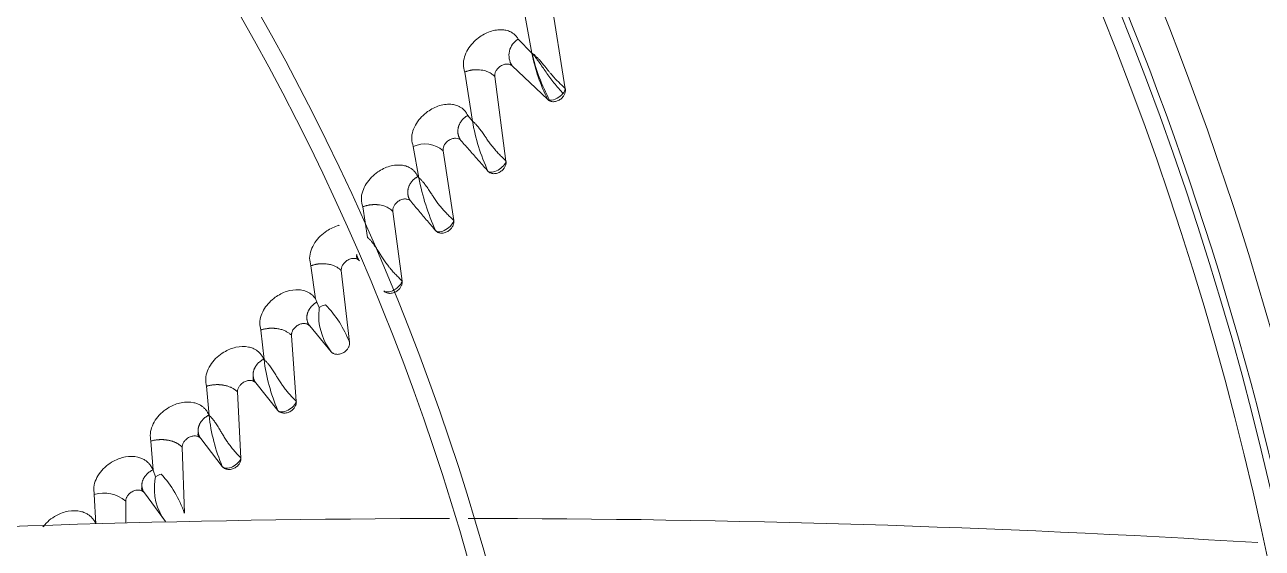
# Model space of a CAD drawing. Header units: millimetres. Extents: x 113490 to 142599, y -20467 to 115.
# Drawn here: x 130373.1 to 130548.3, y -11265.1 to -11190.9 of the extents above; entities that cross this region are included whole.
import ezdxf

# ---------------------------------------------------------------- set-up
doc = ezdxf.new("R2010")
doc.units = ezdxf.units.MM
doc.layers.add('DV3_0', color=7, linetype='Continuous')

msp = doc.modelspace()

# ---------------------------------------------------------------- linework, layer by layer
at = {"layer": 'DV3_0', "color": 7, "linetype": 'Continuous', "lineweight": 15}
for p, q in [((130443.34, -11186.26), (130444.92, -11194.99)), ((130447.54, -11186.85), (130449.63, -11200.04)), ((130444.92, -11194.99), (130442.98, -11193.01)), ((130447.16, -11201.55), (130442.1, -11196.76)), ((130435.41, -11197.64), (130436.48, -11204.6)), ((130439.65, -11198.28), (130441.24, -11210.27)), ((130436.48, -11204.6), (130435.82, -11203.79)), ((130428.12, -11208.18), (130428.9, -11212.63)), ((130432.34, -11208.79), (130433.84, -11218.68)), ((130428.9, -11212.63), (130428.76, -11212.44)), ((130420.97, -11216.72), (130421.65, -11221.06)), ((130425.22, -11217.37), (130426.53, -11227.23)), ((130413.63, -11225.07), (130414.3, -11229.75)), ((130417.94, -11225.75), (130419.09, -11235.89)), ((130414.79, -11230.97), (130414.46, -11230.22)), ((130414.74, -11232.21), (130414.79, -11230.97)), ((130414.79, -11230.97), (130415.24, -11230.75)), ((130415.24, -11230.75), (130415.71, -11230.58)), ((130416.5, -11237.23), (130413.46, -11233.59)), ((130406.55, -11234.16), (130407, -11238.35)), ((130410.89, -11234.92), (130411.57, -11244.27)), ((130407, -11238.35), (130406.95, -11238.28)), ((130398.85, -11242.12), (130399.23, -11246.25)), ((130408.96, -11245.54), (130405.84, -11241.65)), ((130403.25, -11242.93), (130403.74, -11252.28)), ((130399.23, -11246.25), (130399.2, -11246.21)), ((130401.1, -11253.49), (130398.05, -11249.53)), ((130391, -11249.88), (130391.3, -11254.01)), ((130395.43, -11250.75), (130395.73, -11260.1)), ((130391.3, -11254.01), (130391.27, -11253.97)), ((130391.64, -11254.94), (130391.3, -11254.01)), ((130391.64, -11254.94), (130391.99, -11254.75)), ((130391.99, -11254.75), (130392.26, -11254.62)), ((130392.26, -11254.62), (130392.44, -11254.55)), ((130391.56, -11255.44), (130391.64, -11254.94)), ((130382.98, -11257.44), (130383.21, -11261.61)), ((130393.05, -11261.26), (130390.08, -11257.21)), ((130387.43, -11258.38), (130387.46, -11261.48))]:
    msp.add_line(p, q, dxfattribs=at)
for centre, radius, start, end in [((130105.24, -11359.99), 551.5, 15.4775, 74.5225), ((130105.24, -11359.99), 456, 316.0129, 45.5635), ((130105.24, -11359.99), 477.5, 316.9802, 43.0198), ((130105.24, -11359.99), 453.5, 315.9918, 45.5613), ((130105.24, -11359.99), 457, 12.0648, 38.7918), ((130105.24, -11359.99), 343.5, 315.6512, 45.622), ((130105.24, -11359.99), 346, 316.5062, 45.3204), ((130444.3, -11195.29), 2.64, 120.02, 213.6405), ((130469.08, -11190.4), 24.59, 190.7346, 206.9553), ((130472.86, -11188.33), 28.72, 193.3894, 207.6128), ((130464.96, -11199.62), 28.9, 189.9095, 204.6566), ((130429.76, -11211.76), 3.94, 48.9972, 114.5532), ((130461.79, -11206.27), 33.49, 190.9397, 204.3643), ((130421.09, -11223.78), 0.996, 164.4286, 200.7731), ((130408.67, -11231.95), 6.04, 16.651, 21.4082), ((130404.36, -11241.54), 15.77, 20.989, 44.0203), ((130423.15, -11232.08), 8.41, 180.9081, 217.7819), ((130433.09, -11235.11), 26.29, 187.0764, 203.3625), ((130406.33, -11241.09), 0.885, 161.2275, 200.8008), ((130424.82, -11243.51), 25.74, 186.1174, 202.8222), ((130398.5, -11248.97), 0.845, 159.536, 201.092), ((130381.13, -11264.99), 15.39, 18.5208, 42.7185), ((130390.48, -11256.66), 0.795, 157.3992, 201.2102), ((130399.06, -11256.62), 7.59, 171.042, 217.6939), ((130384.33, -11262.08), 4.83, 50.0895, 106.1879), ((130435.61, -13101.74), 1840.9, 90.07296, 93.56963), ((130435.61, -13101.74), 1840.9, 86.5108, 89.99128)]:
    msp.add_arc(centre, radius, start, end, dxfattribs=at)
at = {"layer": 'DV3_0', "color": 7, "linetype": 'Continuous', "lineweight": 20}
for centre, radius, start, end in [((130105.24, -11359.99), 461.75, 11.9044, 42.2304), ((130448.33, -11199.73), 1.35, 316.5606, 346.5087), ((130447.45, -11201.16), 0.49, 233.7476, 265.2283), ((130447.28, -11199.1), 2.55, 272.8508, 322.5113)]:
    msp.add_arc(centre, radius, start, end, dxfattribs=at)
at = {"layer": 'DV3_0', "color": 7, "linetype": 'Continuous', "lineweight": 15}
for points, knots in [([(130442.98, -11193.01), (130442.9, -11192.87), (130442.74, -11192.61), (130442.43, -11192.3), (130442.1, -11192.06), (130441.76, -11191.89), (130441.41, -11191.77), (130441.08, -11191.69), (130440.3, -11191.6), (130438.97, -11191.8), (130437.53, -11192.6), (130436.5, -11193.53), (130435.8, -11194.45), (130435.33, -11195.5), (130435.13, -11196.62), (130435.31, -11197.29), (130435.41, -11197.64)], [0, 0, 0, 0, 0.043276, 0.083851, 0.121848, 0.157353, 0.190322, 0.220681, 0.248337, 0.398285, 0.545073, 0.62947, 0.718481, 0.810504, 0.904076, 1, 1, 1, 1]), ([(130444.92, -11194.99), (130444.96, -11195.01), (130445.03, -11195.06), (130445.15, -11195.14), (130445.27, -11195.23), (130445.38, -11195.33), (130445.57, -11195.5), (130445.85, -11195.79), (130446.22, -11196.21), (130446.58, -11196.64), (130446.86, -11196.99), (130447.09, -11197.28), (130447.31, -11197.55), (130447.56, -11197.85), (130447.9, -11198.24), (130448.33, -11198.72), (130448.78, -11199.16), (130449.08, -11199.46), (130449.28, -11199.66), (130449.47, -11199.86), (130449.58, -11199.98), (130449.63, -11200.04)], [0, 0, 0, 0, 0.021136, 0.043034, 0.065722, 0.089226, 0.113567, 0.180819, 0.267102, 0.36032, 0.424226, 0.458297, 0.515829, 0.568667, 0.616874, 0.728058, 0.829043, 0.871408, 0.913772, 0.956511, 1, 1, 1, 1]), ([(130449.3, -11200.65), (130449.21, -11200.54), (130449, -11200.31), (130448.55, -11199.81), (130448.01, -11199.17), (130447.44, -11198.41), (130446.91, -11197.66), (130446.41, -11196.93), (130445.92, -11196.23), (130445.43, -11195.56), (130445.09, -11195.16), (130444.92, -11194.99)], [0, 0, 0, 0, 0.062498, 0.125002, 0.250008, 0.375015, 0.500022, 0.625028, 0.750035, 0.875042, 1, 1, 1, 1]), ([(130442.1, -11196.76), (130442.08, -11196.73), (130442.03, -11196.69), (130441.95, -11196.64), (130441.87, -11196.6), (130441.74, -11196.55), (130441.57, -11196.51), (130441.34, -11196.5), (130441.1, -11196.53), (130440.76, -11196.63), (130440.36, -11196.86), (130439.99, -11197.22), (130439.79, -11197.56), (130439.7, -11197.8), (130439.66, -11197.97), (130439.64, -11198.13), (130439.65, -11198.23), (130439.65, -11198.28)], [0, 0, 0, 0, 0.030568, 0.061113, 0.091892, 0.123156, 0.188638, 0.255339, 0.326154, 0.398049, 0.546641, 0.690305, 0.807603, 0.857297, 0.906323, 0.95344, 1, 1, 1, 1]), ([(130435.41, -11197.64), (130435.46, -11197.61), (130435.56, -11197.57), (130435.72, -11197.52), (130435.87, -11197.48), (130436.01, -11197.44), (130436.15, -11197.41), (130436.28, -11197.38), (130436.41, -11197.36), (130436.53, -11197.35), (130436.65, -11197.33), (130436.76, -11197.32), (130436.86, -11197.32), (130436.95, -11197.31), (130437.04, -11197.31), (130437.12, -11197.31), (130437.19, -11197.31), (130437.26, -11197.32), (130437.31, -11197.32), (130437.37, -11197.32), (130437.41, -11197.32), (130437.45, -11197.33), (130437.48, -11197.33), (130437.65, -11197.35), (130437.94, -11197.39), (130438.34, -11197.49), (130438.68, -11197.61), (130438.99, -11197.76), (130439.25, -11197.93), (130439.47, -11198.1), (130439.59, -11198.22), (130439.65, -11198.28)], [0, 0, 0, 0, 0.034013, 0.066516, 0.097557, 0.127175, 0.155397, 0.182242, 0.207725, 0.231853, 0.254633, 0.276066, 0.296153, 0.314893, 0.332284, 0.348322, 0.363003, 0.376325, 0.388281, 0.398868, 0.408082, 0.415918, 0.422372, 0.427442, 0.521233, 0.61073, 0.696164, 0.77766, 0.855341, 0.929378, 1, 1, 1, 1]), ([(130449.63, -11200.04), (130449.64, -11200.07), (130449.65, -11200.12), (130449.65, -11200.2), (130449.65, -11200.28), (130449.64, -11200.39), (130449.62, -11200.54), (130449.56, -11200.71), (130449.48, -11200.89), (130449.31, -11201.16), (130449.07, -11201.42), (130448.76, -11201.62), (130448.51, -11201.74), (130448.24, -11201.82), (130447.98, -11201.85), (130447.74, -11201.83), (130447.54, -11201.78), (130447.38, -11201.71), (130447.26, -11201.64), (130447.19, -11201.58), (130447.16, -11201.55)], [0, 0, 0, 0, 0.023243, 0.046646, 0.070325, 0.094393, 0.141984, 0.190048, 0.245114, 0.300885, 0.441931, 0.51503, 0.588687, 0.662721, 0.735694, 0.804836, 0.873484, 0.916387, 0.958352, 1, 1, 1, 1]), ([(130435.82, -11203.79), (130435.75, -11203.64), (130435.6, -11203.34), (130435.29, -11202.98), (130434.96, -11202.71), (130434.61, -11202.51), (130434.28, -11202.37), (130433.96, -11202.28), (130433.18, -11202.14), (130431.84, -11202.28), (130430.33, -11203.05), (130429.26, -11203.97), (130428.52, -11204.91), (130428.02, -11205.98), (130427.82, -11207.14), (130428.02, -11207.83), (130428.12, -11208.18)], [0, 0, 0, 0, 0.045903, 0.088222, 0.127121, 0.162682, 0.194844, 0.223516, 0.248586, 0.398406, 0.542873, 0.627775, 0.717223, 0.809644, 0.90359, 1, 1, 1, 1]), ([(130435.82, -11203.79), (130435.78, -11203.82), (130435.7, -11203.87), (130435.57, -11203.95), (130435.46, -11204.04), (130435.35, -11204.13), (130435.24, -11204.23), (130435.14, -11204.33), (130435.05, -11204.43), (130434.96, -11204.54), (130434.88, -11204.65), (130434.8, -11204.77), (130434.73, -11204.89), (130434.67, -11205.01), (130434.61, -11205.13), (130434.56, -11205.25), (130434.52, -11205.38), (130434.49, -11205.51), (130434.46, -11205.63), (130434.44, -11205.76), (130434.43, -11205.89), (130434.43, -11206.02), (130434.43, -11206.14), (130434.44, -11206.27), (130434.46, -11206.39), (130434.48, -11206.52), (130434.52, -11206.64), (130434.56, -11206.76), (130434.6, -11206.88), (130434.65, -11206.99), (130434.71, -11207.11), (130434.78, -11207.22), (130434.83, -11207.29), (130434.86, -11207.32)], [0, 0, 0, 0, 0.030257, 0.060484, 0.09073, 0.121035, 0.151434, 0.181953, 0.212616, 0.243438, 0.274433, 0.30561, 0.336978, 0.36854, 0.400301, 0.432265, 0.464435, 0.496814, 0.529403, 0.562193, 0.595176, 0.628335, 0.661657, 0.695123, 0.728715, 0.762415, 0.796204, 0.830066, 0.863984, 0.897946, 0.93194, 0.965959, 1, 1, 1, 1]), ([(130436.48, -11204.6), (130436.52, -11204.63), (130436.6, -11204.69), (130436.72, -11204.79), (130436.84, -11204.9), (130436.96, -11205.02), (130437.16, -11205.23), (130437.44, -11205.57), (130437.8, -11206.07), (130438.15, -11206.57), (130438.43, -11206.97), (130438.7, -11207.37), (130438.99, -11207.77), (130439.31, -11208.19), (130439.59, -11208.52), (130439.82, -11208.79), (130440.04, -11209.03), (130440.27, -11209.27), (130440.48, -11209.49), (130440.69, -11209.7), (130440.89, -11209.9), (130441.08, -11210.09), (130441.18, -11210.21), (130441.24, -11210.27)], [0, 0, 0, 0, 0.02193, 0.044623, 0.068109, 0.092415, 0.117564, 0.1874, 0.278761, 0.36922, 0.434707, 0.474881, 0.55813, 0.630924, 0.676359, 0.719959, 0.762001, 0.802791, 0.842656, 0.881945, 0.921019, 0.960246, 1, 1, 1, 1]), ([(130434.86, -11207.32), (130434.81, -11207.28), (130434.72, -11207.18), (130434.48, -11207.05), (130434.1, -11206.98), (130433.58, -11207.07), (130433.08, -11207.33), (130432.69, -11207.7), (130432.45, -11208.09), (130432.35, -11208.4), (130432.33, -11208.63), (130432.34, -11208.74), (130432.34, -11208.79)], [0, 0, 0, 0, 0.06134, 0.123453, 0.255164, 0.397247, 0.545621, 0.688819, 0.805782, 0.90458, 0.952528, 1, 1, 1, 1]), ([(130438.69, -11211.68), (130438.48, -11211.44), (130438.06, -11210.96), (130437.42, -11210.24), (130436.79, -11209.52), (130436.15, -11208.79), (130435.5, -11208.06), (130435.07, -11207.57), (130434.86, -11207.32)], [0, 0, 0, 0, 0.162615, 0.326841, 0.492682, 0.660148, 0.82925, 1, 1, 1, 1]), ([(130428.76, -11212.44), (130428.68, -11212.29), (130428.54, -11211.99), (130428.24, -11211.63), (130427.91, -11211.35), (130427.57, -11211.14), (130427.23, -11210.99), (130426.91, -11210.9), (130426.14, -11210.75), (130424.79, -11210.86), (130423.28, -11211.6), (130422.18, -11212.51), (130421.42, -11213.45), (130420.91, -11214.52), (130420.69, -11215.68), (130420.87, -11216.37), (130420.97, -11216.72)], [0, 0, 0, 0, 0.045816, 0.088117, 0.127063, 0.162735, 0.195085, 0.224033, 0.249478, 0.398687, 0.541879, 0.628145, 0.718265, 0.810778, 0.904381, 1, 1, 1, 1]), ([(130441.24, -11210.27), (130441.24, -11210.3), (130441.25, -11210.35), (130441.25, -11210.44), (130441.25, -11210.52), (130441.24, -11210.63), (130441.21, -11210.78), (130441.14, -11210.96), (130441.05, -11211.14), (130440.87, -11211.41), (130440.6, -11211.66), (130440.28, -11211.85), (130440.02, -11211.96), (130439.75, -11212.02), (130439.49, -11212.04), (130439.24, -11212.01), (130439.05, -11211.94), (130438.9, -11211.86), (130438.78, -11211.78), (130438.72, -11211.72), (130438.69, -11211.68)], [0, 0, 0, 0, 0.023263, 0.046619, 0.070185, 0.09408, 0.142394, 0.191175, 0.246921, 0.303417, 0.444844, 0.517438, 0.590593, 0.664065, 0.736419, 0.804903, 0.872906, 0.916114, 0.958259, 1, 1, 1, 1]), ([(130441.24, -11210.27), (130441.21, -11210.45), (130441.08, -11210.68), (130440.68, -11211.12), (130440.41, -11211.35), (130439.83, -11211.68), (130439.53, -11211.79), (130439.01, -11211.86), (130438.81, -11211.81), (130438.69, -11211.68)], [0, 0, 0, 0, 0.25, 0.25, 0.5, 0.5, 0.75, 0.75, 1, 1, 1, 1]), ([(130428.76, -11212.44), (130428.72, -11212.47), (130428.63, -11212.52), (130428.51, -11212.6), (130428.39, -11212.68), (130428.28, -11212.77), (130428.17, -11212.87), (130428.07, -11212.97), (130427.97, -11213.07), (130427.88, -11213.18), (130427.8, -11213.29), (130427.72, -11213.41), (130427.65, -11213.52), (130427.59, -11213.64), (130427.53, -11213.76), (130427.48, -11213.89), (130427.44, -11214.01), (130427.4, -11214.14), (130427.38, -11214.26), (130427.36, -11214.39), (130427.34, -11214.52), (130427.34, -11214.64), (130427.34, -11214.77), (130427.35, -11214.89), (130427.37, -11215.02), (130427.39, -11215.14), (130427.42, -11215.26), (130427.46, -11215.38), (130427.5, -11215.5), (130427.56, -11215.61), (130427.62, -11215.72), (130427.68, -11215.83), (130427.73, -11215.9), (130427.76, -11215.93)], [0, 0, 0, 0, 0.030425, 0.060815, 0.091218, 0.121674, 0.152215, 0.182869, 0.213655, 0.244591, 0.275687, 0.306954, 0.338398, 0.370022, 0.401831, 0.433828, 0.466015, 0.498396, 0.530972, 0.563735, 0.596674, 0.629777, 0.663028, 0.696409, 0.729903, 0.763492, 0.797158, 0.830885, 0.864657, 0.898463, 0.932293, 0.966139, 1, 1, 1, 1]), ([(130428.9, -11212.63), (130428.95, -11212.66), (130429.03, -11212.73), (130429.16, -11212.84), (130429.28, -11212.96), (130429.41, -11213.1), (130429.6, -11213.32), (130429.9, -11213.7), (130430.26, -11214.24), (130430.62, -11214.78), (130430.91, -11215.22), (130431.19, -11215.65), (130431.5, -11216.09), (130431.83, -11216.53), (130432.12, -11216.87), (130432.35, -11217.14), (130432.59, -11217.4), (130432.82, -11217.64), (130433.05, -11217.87), (130433.27, -11218.09), (130433.48, -11218.29), (130433.67, -11218.49), (130433.78, -11218.62), (130433.84, -11218.68)], [0, 0, 0, 0, 0.022275, 0.045317, 0.069159, 0.093827, 0.119347, 0.190503, 0.284339, 0.374913, 0.441612, 0.484176, 0.567352, 0.639937, 0.684392, 0.726937, 0.767875, 0.807537, 0.846286, 0.884506, 0.922594, 0.960956, 1, 1, 1, 1]), ([(130427.76, -11215.93), (130427.71, -11215.89), (130427.62, -11215.79), (130427.38, -11215.66), (130427, -11215.58), (130426.49, -11215.66), (130425.99, -11215.91), (130425.59, -11216.27), (130425.34, -11216.67), (130425.24, -11216.98), (130425.21, -11217.2), (130425.22, -11217.31), (130425.22, -11217.37)], [0, 0, 0, 0, 0.061421, 0.123667, 0.255432, 0.397199, 0.544968, 0.687719, 0.804815, 0.904048, 0.952278, 1, 1, 1, 1]), ([(130431.28, -11220.09), (130431.09, -11219.86), (130430.7, -11219.4), (130430.11, -11218.72), (130429.53, -11218.02), (130428.94, -11217.33), (130428.35, -11216.63), (130427.96, -11216.17), (130427.76, -11215.93)], [0, 0, 0, 0, 0.163033, 0.327514, 0.493444, 0.66083, 0.829679, 1, 1, 1, 1]), ([(130420.97, -11216.72), (130421.02, -11216.7), (130421.12, -11216.66), (130421.28, -11216.61), (130421.43, -11216.57), (130421.58, -11216.53), (130421.72, -11216.5), (130421.86, -11216.47), (130421.99, -11216.45), (130422.11, -11216.44), (130422.23, -11216.42), (130422.34, -11216.42), (130422.44, -11216.41), (130422.54, -11216.41), (130422.62, -11216.4), (130422.71, -11216.4), (130422.78, -11216.41), (130422.85, -11216.41), (130422.91, -11216.41), (130422.96, -11216.41), (130423.01, -11216.42), (130423.05, -11216.42), (130423.08, -11216.42), (130423.1, -11216.43), (130423.27, -11216.44), (130423.55, -11216.49), (130423.94, -11216.58), (130424.28, -11216.71), (130424.57, -11216.85), (130424.83, -11217.02), (130425.04, -11217.19), (130425.16, -11217.31), (130425.22, -11217.37)], [0, 0, 0, 0, 0.034382, 0.067257, 0.09867, 0.128653, 0.157228, 0.184415, 0.210227, 0.234673, 0.257758, 0.279488, 0.299864, 0.318888, 0.336558, 0.352873, 0.367831, 0.38143, 0.393667, 0.404538, 0.41404, 0.42217, 0.428926, 0.434304, 0.438302, 0.530373, 0.618142, 0.701875, 0.781741, 0.85791, 0.930582, 1, 1, 1, 1]), ([(130417.65, -11219.34), (130417.62, -11219.35), (130417.01, -11219.51), (130416.05, -11219.95), (130414.93, -11220.85), (130414.15, -11221.78), (130413.61, -11222.86), (130413.37, -11224.01), (130413.54, -11224.71), (130413.63, -11225.07)], [0.3922784, 0.3922784, 0.3922784, 0.3922784, 0.3989376, 0.5409153, 0.6281958, 0.718865, 0.8114508, 0.9049035, 1, 1, 1, 1]), ([(130433.84, -11218.68), (130433.84, -11218.71), (130433.85, -11218.76), (130433.86, -11218.84), (130433.85, -11218.93), (130433.84, -11219.05), (130433.81, -11219.2), (130433.75, -11219.38), (130433.65, -11219.56), (130433.47, -11219.83), (130433.2, -11220.08), (130432.88, -11220.28), (130432.62, -11220.38), (130432.35, -11220.44), (130432.08, -11220.46), (130431.83, -11220.42), (130431.64, -11220.36), (130431.49, -11220.28), (130431.37, -11220.19), (130431.31, -11220.12), (130431.28, -11220.09)], [0, 0, 0, 0, 0.023849, 0.04779, 0.071955, 0.096472, 0.145038, 0.194053, 0.249314, 0.305365, 0.445367, 0.517672, 0.590601, 0.663955, 0.736204, 0.80467, 0.872684, 0.915931, 0.958145, 1, 1, 1, 1]), ([(130433.84, -11218.68), (130433.82, -11218.86), (130433.69, -11219.09), (130433.29, -11219.55), (130433.02, -11219.77), (130432.44, -11220.11), (130432.13, -11220.22), (130431.61, -11220.28), (130431.4, -11220.22), (130431.28, -11220.09)], [0, 0, 0, 0, 0.25, 0.25, 0.5, 0.5, 0.75, 0.75, 1, 1, 1, 1]), ([(130421.65, -11221.06), (130421.69, -11221.1), (130421.78, -11221.17), (130421.9, -11221.28), (130422.03, -11221.41), (130422.15, -11221.55), (130422.35, -11221.78), (130422.64, -11222.18), (130423, -11222.73), (130423.35, -11223.28), (130423.64, -11223.73), (130423.91, -11224.17), (130424.22, -11224.62), (130424.55, -11225.06), (130424.83, -11225.41), (130425.06, -11225.69), (130425.29, -11225.95), (130425.52, -11226.19), (130425.75, -11226.42), (130425.97, -11226.64), (130426.17, -11226.85), (130426.36, -11227.04), (130426.47, -11227.16), (130426.53, -11227.23)], [0, 0, 0, 0, 0.022497, 0.045774, 0.069863, 0.094794, 0.12059, 0.192426, 0.287536, 0.377894, 0.444911, 0.488356, 0.571521, 0.643997, 0.688181, 0.730404, 0.770967, 0.810203, 0.848479, 0.886185, 0.923729, 0.961527, 1, 1, 1, 1]), ([(130413.63, -11225.07), (130413.68, -11225.05), (130413.79, -11225.01), (130413.95, -11224.96), (130414.1, -11224.92), (130414.25, -11224.88), (130414.4, -11224.85), (130414.54, -11224.83), (130414.67, -11224.81), (130414.79, -11224.8), (130414.91, -11224.78), (130415.02, -11224.78), (130415.12, -11224.77), (130415.22, -11224.77), (130415.3, -11224.77), (130415.39, -11224.77), (130415.46, -11224.77), (130415.53, -11224.77), (130415.59, -11224.78), (130415.64, -11224.78), (130415.68, -11224.79), (130415.72, -11224.79), (130415.75, -11224.79), (130415.78, -11224.8), (130415.79, -11224.8), (130415.91, -11224.81), (130416.12, -11224.84), (130416.41, -11224.9), (130416.67, -11224.97), (130416.91, -11225.06), (130417.13, -11225.16), (130417.33, -11225.27), (130417.51, -11225.38), (130417.67, -11225.5), (130417.81, -11225.63), (130417.9, -11225.71), (130417.94, -11225.75)], [0, 0, 0, 0, 0.034452, 0.067384, 0.098837, 0.12884, 0.157416, 0.18458, 0.210346, 0.234722, 0.257714, 0.279327, 0.299562, 0.318421, 0.335903, 0.352008, 0.366734, 0.380078, 0.392038, 0.402612, 0.411796, 0.419587, 0.425984, 0.430984, 0.434584, 0.436784, 0.502175, 0.565322, 0.626349, 0.685335, 0.742342, 0.797432, 0.850666, 0.902117, 0.951866, 1, 1, 1, 1]), ([(130420.49, -11224.36), (130420.48, -11224.34), (130420.44, -11224.3), (130420.38, -11224.25), (130420.32, -11224.2), (130420.25, -11224.16), (130420.14, -11224.1), (130419.98, -11224.05), (130419.75, -11224.02), (130419.5, -11224.03), (130419.15, -11224.1), (130418.73, -11224.31), (130418.38, -11224.61), (130418.18, -11224.88), (130418.07, -11225.06), (130418, -11225.25), (130417.95, -11225.42), (130417.93, -11225.59), (130417.94, -11225.7), (130417.94, -11225.75)], [0, 0, 0, 0, 0.024678, 0.049276, 0.073933, 0.098788, 0.123975, 0.189522, 0.256186, 0.326612, 0.39802, 0.544943, 0.686929, 0.745909, 0.804137, 0.854279, 0.903786, 0.952122, 1, 1, 1, 1]), ([(130420.11, -11223.47), (130420.12, -11223.51), (130420.13, -11223.58), (130420.16, -11223.7), (130420.2, -11223.81), (130420.24, -11223.93), (130420.29, -11224.04), (130420.35, -11224.15), (130420.42, -11224.26), (130420.47, -11224.33), (130420.49, -11224.36)], [0.7367221, 0.7367221, 0.7367221, 0.7367221, 0.7643288, 0.7978965, 0.8315165, 0.8651746, 0.8988591, 0.9325612, 0.9662753, 1, 1, 1, 1]), ([(130414.3, -11229.75), (130414.19, -11229.61), (130413.99, -11229.34), (130413.61, -11229.02), (130413.21, -11228.78), (130412.78, -11228.61), (130412.36, -11228.51), (130411.52, -11228.41), (130410.19, -11228.6), (130408.76, -11229.34), (130407.73, -11230.23), (130407.04, -11231.11), (130406.56, -11232.11), (130406.34, -11233.18), (130406.48, -11233.83), (130406.55, -11234.16)], [0, 0, 0, 0, 0.049007, 0.095446, 0.139468, 0.181114, 0.22038, 0.257178, 0.405723, 0.54922, 0.63594, 0.72517, 0.815746, 0.907169, 1, 1, 1, 1]), ([(130426.53, -11227.23), (130426.53, -11227.25), (130426.54, -11227.31), (130426.54, -11227.39), (130426.54, -11227.48), (130426.52, -11227.6), (130426.49, -11227.75), (130426.42, -11227.93), (130426.33, -11228.11), (130426.14, -11228.38), (130425.87, -11228.62), (130425.54, -11228.81), (130425.28, -11228.91), (130425.01, -11228.97), (130424.74, -11228.98), (130424.5, -11228.94), (130424.3, -11228.87), (130424.15, -11228.79), (130424.04, -11228.7), (130423.98, -11228.63), (130423.95, -11228.6)], [0, 0, 0, 0, 0.023897, 0.047874, 0.072064, 0.096593, 0.145534, 0.194892, 0.25028, 0.306447, 0.445924, 0.517891, 0.590493, 0.663638, 0.735728, 0.804216, 0.872309, 0.915692, 0.95803, 1, 1, 1, 1]), ([(130426.53, -11227.23), (130426.5, -11227.41), (130426.37, -11227.64), (130425.97, -11228.1), (130425.69, -11228.33), (130425.11, -11228.65), (130424.8, -11228.76), (130424.28, -11228.8), (130424.07, -11228.74), (130423.95, -11228.6)], [0, 0, 0, 0, 0.25, 0.25, 0.5, 0.5, 0.75, 0.75, 1, 1, 1, 1]), ([(130414.46, -11230.22), (130414.42, -11230.24), (130414.33, -11230.29), (130414.22, -11230.37), (130414.1, -11230.46), (130413.99, -11230.54), (130413.89, -11230.64), (130413.79, -11230.73), (130413.69, -11230.83), (130413.61, -11230.94), (130413.53, -11231.05), (130413.45, -11231.16), (130413.38, -11231.27), (130413.32, -11231.38), (130413.26, -11231.5), (130413.21, -11231.62), (130413.17, -11231.74), (130413.13, -11231.86), (130413.1, -11231.98), (130413.08, -11232.1), (130413.07, -11232.22), (130413.06, -11232.34), (130413.06, -11232.47), (130413.07, -11232.59), (130413.08, -11232.71), (130413.11, -11232.82), (130413.13, -11232.94), (130413.17, -11233.06), (130413.21, -11233.17), (130413.26, -11233.28), (130413.32, -11233.38), (130413.38, -11233.49), (130413.43, -11233.56), (130413.46, -11233.59)], [0, 0, 0, 0, 0.030377, 0.060748, 0.091153, 0.121627, 0.152197, 0.182886, 0.213712, 0.244687, 0.275822, 0.307124, 0.338597, 0.370244, 0.402069, 0.434073, 0.466259, 0.49863, 0.531186, 0.563923, 0.596832, 0.6299, 0.663115, 0.69646, 0.729919, 0.763477, 0.797117, 0.830824, 0.864585, 0.89839, 0.93223, 0.9661, 1, 1, 1, 1]), ([(130413.46, -11233.59), (130413.43, -11233.56), (130413.39, -11233.52), (130413.32, -11233.45), (130413.23, -11233.4), (130413.11, -11233.33), (130412.94, -11233.27), (130412.71, -11233.24), (130412.47, -11233.25), (130412.12, -11233.32), (130411.71, -11233.51), (130411.36, -11233.81), (130411.15, -11234.06), (130411.05, -11234.24), (130410.97, -11234.42), (130410.92, -11234.59), (130410.89, -11234.76), (130410.89, -11234.87), (130410.89, -11234.92)], [0, 0, 0, 0, 0.031145, 0.062218, 0.093482, 0.125195, 0.191206, 0.258243, 0.328679, 0.399965, 0.545868, 0.68677, 0.745639, 0.803769, 0.854012, 0.903665, 0.952, 1, 1, 1, 1]), ([(130406.55, -11234.16), (130406.6, -11234.14), (130406.71, -11234.11), (130406.88, -11234.06), (130407.04, -11234.03), (130407.2, -11234), (130407.35, -11233.97), (130407.49, -11233.95), (130407.62, -11233.94), (130407.75, -11233.92), (130407.87, -11233.92), (130407.99, -11233.91), (130408.09, -11233.91), (130408.19, -11233.91), (130408.28, -11233.91), (130408.37, -11233.92), (130408.44, -11233.92), (130408.51, -11233.93), (130408.57, -11233.93), (130408.63, -11233.94), (130408.67, -11233.94), (130408.71, -11233.95), (130408.74, -11233.95), (130408.77, -11233.96), (130408.79, -11233.96), (130408.9, -11233.97), (130409.1, -11234.01), (130409.38, -11234.07), (130409.64, -11234.15), (130409.88, -11234.24), (130410.1, -11234.34), (130410.29, -11234.45), (130410.47, -11234.56), (130410.63, -11234.68), (130410.77, -11234.8), (130410.85, -11234.88), (130410.89, -11234.92)], [0, 0, 0, 0, 0.035479, 0.069398, 0.101793, 0.132694, 0.162122, 0.190094, 0.21662, 0.241709, 0.265367, 0.287598, 0.308404, 0.327787, 0.345745, 0.36228, 0.377388, 0.391068, 0.403318, 0.414135, 0.423517, 0.431461, 0.437964, 0.443025, 0.446641, 0.448812, 0.512732, 0.574463, 0.634121, 0.691792, 0.747544, 0.801444, 0.853561, 0.903971, 0.952755, 1, 1, 1, 1]), ([(130406.95, -11238.28), (130406.88, -11238.12), (130406.73, -11237.82), (130406.43, -11237.44), (130406.1, -11237.14), (130405.76, -11236.91), (130405.43, -11236.75), (130405.11, -11236.64), (130404.35, -11236.45), (130403.03, -11236.49), (130401.49, -11237.13), (130400.34, -11237.98), (130399.53, -11238.89), (130398.95, -11239.94), (130398.67, -11241.07), (130398.79, -11241.77), (130398.85, -11242.12)], [0, 0, 0, 0, 0.047036, 0.090401, 0.130202, 0.166503, 0.199277, 0.228461, 0.253972, 0.401518, 0.541059, 0.630182, 0.721571, 0.813945, 0.906561, 1, 1, 1, 1]), ([(130419.09, -11235.89), (130419.09, -11235.92), (130419.1, -11235.99), (130419.1, -11236.08), (130419.09, -11236.18), (130419.07, -11236.29), (130419.03, -11236.44), (130418.93, -11236.68), (130418.77, -11236.93), (130418.54, -11237.16), (130418.32, -11237.33), (130418.07, -11237.46), (130417.81, -11237.56), (130417.54, -11237.61), (130417.29, -11237.61), (130417.04, -11237.57), (130416.85, -11237.5), (130416.7, -11237.42), (130416.59, -11237.34), (130416.53, -11237.27), (130416.5, -11237.23)], [0, 0, 0, 0, 0.028178, 0.055352, 0.08164, 0.107171, 0.153927, 0.201767, 0.313928, 0.380235, 0.452708, 0.523632, 0.595246, 0.666832, 0.737628, 0.806405, 0.87473, 0.917481, 0.959025, 1, 1, 1, 1]), ([(130406.95, -11238.28), (130406.91, -11238.31), (130406.82, -11238.35), (130406.7, -11238.43), (130406.58, -11238.51), (130406.46, -11238.6), (130406.35, -11238.69), (130406.24, -11238.78), (130406.14, -11238.88), (130406.05, -11238.99), (130405.96, -11239.09), (130405.88, -11239.2), (130405.81, -11239.32), (130405.74, -11239.43), (130405.68, -11239.55), (130405.62, -11239.67), (130405.58, -11239.79), (130405.54, -11239.91), (130405.5, -11240.03), (130405.48, -11240.15), (130405.46, -11240.28), (130405.45, -11240.4), (130405.45, -11240.52), (130405.46, -11240.64), (130405.47, -11240.76), (130405.49, -11240.88), (130405.52, -11241), (130405.55, -11241.11), (130405.59, -11241.23), (130405.64, -11241.34), (130405.7, -11241.45), (130405.77, -11241.55), (130405.81, -11241.62), (130405.84, -11241.65)], [0, 0, 0, 0, 0.03062, 0.061208, 0.091809, 0.122459, 0.153186, 0.184014, 0.214963, 0.246044, 0.277269, 0.308645, 0.340177, 0.371867, 0.403719, 0.435736, 0.46792, 0.500276, 0.532804, 0.565501, 0.598358, 0.631363, 0.664502, 0.69776, 0.73112, 0.764565, 0.798081, 0.831652, 0.865266, 0.898913, 0.932586, 0.966281, 1, 1, 1, 1]), ([(130407, -11238.35), (130407.04, -11238.38), (130407.12, -11238.45), (130407.24, -11238.56), (130407.36, -11238.68), (130407.47, -11238.81), (130407.66, -11239.03), (130407.94, -11239.4), (130408.28, -11239.93), (130408.62, -11240.46), (130408.89, -11240.89), (130409.15, -11241.31), (130409.43, -11241.74), (130409.74, -11242.18), (130410, -11242.52), (130410.22, -11242.79), (130410.43, -11243.05), (130410.65, -11243.29), (130410.85, -11243.51), (130411.05, -11243.72), (130411.24, -11243.92), (130411.42, -11244.1), (130411.52, -11244.21), (130411.57, -11244.27)], [0, 0, 0, 0, 0.022443, 0.045639, 0.06962, 0.094413, 0.12004, 0.191521, 0.285248, 0.377064, 0.444002, 0.485838, 0.570203, 0.643535, 0.688385, 0.731167, 0.772156, 0.811664, 0.850038, 0.887652, 0.924906, 0.962214, 1, 1, 1, 1]), ([(130398.85, -11242.12), (130398.91, -11242.1), (130399.01, -11242.07), (130399.18, -11242.03), (130399.33, -11242), (130399.48, -11241.97), (130399.63, -11241.95), (130399.77, -11241.93), (130399.9, -11241.91), (130400.03, -11241.9), (130400.15, -11241.9), (130400.27, -11241.89), (130400.37, -11241.89), (130400.47, -11241.89), (130400.57, -11241.89), (130400.65, -11241.9), (130400.73, -11241.9), (130400.8, -11241.91), (130400.87, -11241.91), (130400.93, -11241.92), (130400.98, -11241.93), (130401.03, -11241.93), (130401.07, -11241.94), (130401.1, -11241.94), (130401.13, -11241.95), (130401.15, -11241.95), (130401.16, -11241.95), (130401.25, -11241.97), (130401.42, -11242), (130401.66, -11242.05), (130401.88, -11242.12), (130402.09, -11242.19), (130402.28, -11242.27), (130402.46, -11242.35), (130402.62, -11242.44), (130402.77, -11242.53), (130402.91, -11242.63), (130403.03, -11242.73), (130403.14, -11242.83), (130403.21, -11242.9), (130403.25, -11242.93)], [0, 0, 0, 0, 0.033907, 0.066422, 0.097575, 0.127386, 0.155873, 0.183049, 0.208925, 0.233507, 0.256801, 0.278813, 0.299544, 0.318996, 0.337171, 0.354069, 0.369688, 0.384029, 0.39709, 0.408869, 0.419364, 0.428572, 0.436492, 0.443121, 0.448458, 0.4525, 0.455247, 0.456697, 0.509325, 0.560446, 0.61013, 0.658427, 0.705382, 0.751036, 0.795428, 0.8386, 0.880596, 0.921463, 0.961247, 1, 1, 1, 1]), ([(130405.84, -11241.65), (130405.82, -11241.63), (130405.78, -11241.58), (130405.7, -11241.51), (130405.62, -11241.46), (130405.5, -11241.39), (130405.33, -11241.33), (130405.1, -11241.29), (130404.86, -11241.29), (130404.51, -11241.36), (130404.09, -11241.54), (130403.74, -11241.82), (130403.53, -11242.08), (130403.42, -11242.25), (130403.33, -11242.43), (130403.28, -11242.6), (130403.25, -11242.77), (130403.25, -11242.88), (130403.25, -11242.93)], [0, 0, 0, 0, 0.031241, 0.062418, 0.093791, 0.125616, 0.19178, 0.258934, 0.329339, 0.400547, 0.545932, 0.686248, 0.74507, 0.803167, 0.853519, 0.903304, 0.951794, 1, 1, 1, 1]), ([(130399.2, -11246.21), (130399.13, -11246.04), (130398.98, -11245.73), (130398.68, -11245.33), (130398.35, -11245.03), (130398.01, -11244.8), (130397.68, -11244.64), (130397.37, -11244.52), (130396.62, -11244.32), (130395.31, -11244.33), (130393.75, -11244.94), (130392.58, -11245.76), (130391.74, -11246.66), (130391.15, -11247.7), (130390.84, -11248.83), (130390.94, -11249.53), (130391, -11249.88)], [0, 0, 0, 0, 0.048342, 0.092635, 0.132982, 0.169436, 0.201959, 0.230483, 0.25492, 0.402152, 0.540605, 0.6308, 0.722713, 0.815102, 0.90736, 1, 1, 1, 1]), ([(130411.57, -11244.27), (130411.57, -11244.3), (130411.58, -11244.35), (130411.57, -11244.44), (130411.57, -11244.52), (130411.55, -11244.64), (130411.51, -11244.78), (130411.43, -11244.96), (130411.32, -11245.14), (130411.12, -11245.4), (130410.85, -11245.63), (130410.53, -11245.8), (130410.27, -11245.88), (130410, -11245.93), (130409.74, -11245.93), (130409.5, -11245.89), (130409.31, -11245.82), (130409.16, -11245.73), (130409.05, -11245.64), (130408.99, -11245.57), (130408.96, -11245.54)], [0, 0, 0, 0, 0.024042, 0.048168, 0.072506, 0.097179, 0.146572, 0.196318, 0.25187, 0.30816, 0.446127, 0.517252, 0.58906, 0.661781, 0.733631, 0.802402, 0.870886, 0.914714, 0.957535, 1, 1, 1, 1]), ([(130411.57, -11244.27), (130411.53, -11244.46), (130411.4, -11244.7), (130410.98, -11245.14), (130410.7, -11245.36), (130410.12, -11245.66), (130409.81, -11245.75), (130409.29, -11245.76), (130409.08, -11245.69), (130408.96, -11245.54)], [0, 0, 0, 0, 0.25, 0.25, 0.5, 0.5, 0.75, 0.75, 1, 1, 1, 1]), ([(130399.2, -11246.21), (130399.16, -11246.23), (130399.07, -11246.28), (130398.94, -11246.35), (130398.82, -11246.43), (130398.7, -11246.52), (130398.59, -11246.6), (130398.48, -11246.7), (130398.38, -11246.8), (130398.29, -11246.9), (130398.2, -11247), (130398.12, -11247.11), (130398.04, -11247.22), (130397.97, -11247.33), (130397.91, -11247.45), (130397.85, -11247.57), (130397.8, -11247.68), (130397.76, -11247.8), (130397.73, -11247.92), (130397.7, -11248.05), (130397.68, -11248.17), (130397.67, -11248.29), (130397.67, -11248.41), (130397.67, -11248.53), (130397.69, -11248.65), (130397.7, -11248.77), (130397.73, -11248.88), (130397.77, -11249), (130397.81, -11249.11), (130397.86, -11249.22), (130397.91, -11249.32), (130397.98, -11249.43), (130398.02, -11249.49), (130398.05, -11249.53)], [0, 0, 0, 0, 0.030718, 0.061403, 0.092096, 0.122834, 0.153646, 0.184553, 0.215574, 0.246721, 0.278005, 0.309431, 0.341004, 0.372728, 0.404604, 0.436635, 0.468824, 0.501175, 0.53369, 0.566365, 0.599192, 0.632159, 0.665253, 0.698458, 0.731759, 0.76514, 0.798585, 0.83208, 0.865614, 0.899177, 0.932763, 0.966369, 1, 1, 1, 1]), ([(130399.23, -11246.25), (130399.27, -11246.28), (130399.35, -11246.35), (130399.46, -11246.47), (130399.58, -11246.59), (130399.7, -11246.73), (130399.89, -11246.95), (130400.16, -11247.34), (130400.5, -11247.88), (130400.83, -11248.42), (130401.09, -11248.86), (130401.35, -11249.29), (130401.63, -11249.73), (130401.93, -11250.18), (130402.19, -11250.52), (130402.4, -11250.8), (130402.61, -11251.05), (130402.82, -11251.29), (130403.03, -11251.52), (130403.22, -11251.73), (130403.41, -11251.93), (130403.59, -11252.11), (130403.69, -11252.22), (130403.74, -11252.28)], [0, 0, 0, 0, 0.022637, 0.046049, 0.070267, 0.095318, 0.121227, 0.193346, 0.288378, 0.379765, 0.446996, 0.489882, 0.574046, 0.64723, 0.691817, 0.734288, 0.774921, 0.814029, 0.851965, 0.889113, 0.925882, 0.962699, 1, 1, 1, 1]), ([(130398.05, -11249.53), (130398.03, -11249.51), (130398, -11249.47), (130397.94, -11249.41), (130397.88, -11249.36), (130397.82, -11249.31), (130397.71, -11249.25), (130397.54, -11249.19), (130397.32, -11249.15), (130397.07, -11249.15), (130396.73, -11249.2), (130396.3, -11249.37), (130395.94, -11249.65), (130395.73, -11249.9), (130395.61, -11250.07), (130395.52, -11250.25), (130395.47, -11250.42), (130395.43, -11250.59), (130395.43, -11250.7), (130395.43, -11250.75)], [0, 0, 0, 0, 0.025093, 0.050113, 0.075192, 0.100464, 0.126059, 0.192379, 0.259662, 0.330051, 0.401197, 0.546082, 0.685809, 0.744576, 0.802632, 0.853069, 0.902965, 0.951658, 1, 1, 1, 1]), ([(130391, -11249.88), (130391.05, -11249.86), (130391.16, -11249.83), (130391.33, -11249.79), (130391.49, -11249.76), (130391.65, -11249.74), (130391.8, -11249.72), (130391.95, -11249.7), (130392.09, -11249.69), (130392.22, -11249.68), (130392.34, -11249.68), (130392.46, -11249.68), (130392.57, -11249.68), (130392.67, -11249.68), (130392.77, -11249.68), (130392.85, -11249.69), (130392.93, -11249.7), (130393.01, -11249.7), (130393.07, -11249.71), (130393.13, -11249.72), (130393.19, -11249.73), (130393.23, -11249.73), (130393.27, -11249.74), (130393.3, -11249.74), (130393.33, -11249.75), (130393.34, -11249.75), (130393.36, -11249.75), (130393.43, -11249.77), (130393.56, -11249.79), (130393.76, -11249.84), (130393.94, -11249.89), (130394.11, -11249.94), (130394.27, -11250), (130394.43, -11250.07), (130394.57, -11250.13), (130394.71, -11250.2), (130394.83, -11250.28), (130394.95, -11250.35), (130395.06, -11250.43), (130395.16, -11250.51), (130395.26, -11250.59), (130395.35, -11250.67), (130395.4, -11250.72), (130395.43, -11250.75)], [0, 0, 0, 0, 0.034846, 0.068249, 0.100236, 0.130829, 0.160043, 0.18789, 0.214382, 0.239524, 0.263322, 0.285781, 0.306904, 0.326692, 0.345148, 0.36227, 0.378058, 0.392512, 0.40563, 0.41741, 0.42785, 0.436947, 0.444699, 0.451105, 0.456161, 0.459868, 0.462222, 0.463225, 0.504898, 0.545618, 0.585421, 0.624335, 0.662384, 0.69959, 0.735973, 0.771553, 0.806353, 0.840393, 0.873695, 0.906283, 0.93818, 0.969411, 1, 1, 1, 1]), ([(130391.27, -11253.97), (130391.19, -11253.79), (130391.05, -11253.46), (130390.74, -11253.06), (130390.41, -11252.75), (130390.07, -11252.51), (130389.74, -11252.35), (130389.44, -11252.24), (130388.71, -11252.03), (130387.41, -11252), (130385.85, -11252.57), (130384.66, -11253.37), (130383.8, -11254.26), (130383.18, -11255.29), (130382.86, -11256.4), (130382.94, -11257.09), (130382.98, -11257.44)], [0, 0, 0, 0, 0.050082, 0.095597, 0.136643, 0.173258, 0.205394, 0.23297, 0.255894, 0.402955, 0.54033, 0.631502, 0.723885, 0.816264, 0.908157, 1, 1, 1, 1]), ([(130403.74, -11252.28), (130403.74, -11252.3), (130403.74, -11252.36), (130403.74, -11252.44), (130403.73, -11252.53), (130403.71, -11252.65), (130403.66, -11252.79), (130403.58, -11252.97), (130403.47, -11253.15), (130403.27, -11253.4), (130402.99, -11253.62), (130402.66, -11253.78), (130402.4, -11253.87), (130402.13, -11253.91), (130401.87, -11253.9), (130401.63, -11253.86), (130401.44, -11253.78), (130401.29, -11253.69), (130401.19, -11253.6), (130401.13, -11253.53), (130401.1, -11253.49)], [0, 0, 0, 0, 0.02414, 0.048356, 0.072777, 0.09753, 0.147047, 0.196896, 0.252432, 0.308704, 0.446138, 0.517004, 0.588587, 0.66122, 0.733031, 0.801899, 0.870513, 0.914469, 0.957415, 1, 1, 1, 1]), ([(130403.74, -11252.28), (130403.7, -11252.47), (130403.55, -11252.71), (130403.13, -11253.15), (130402.85, -11253.36), (130402.26, -11253.66), (130401.95, -11253.74), (130401.43, -11253.73), (130401.22, -11253.65), (130401.1, -11253.49)], [0, 0, 0, 0, 0.25, 0.25, 0.5, 0.5, 0.75, 0.75, 1, 1, 1, 1]), ([(130391.27, -11253.97), (130391.22, -11253.99), (130391.13, -11254.03), (130391.01, -11254.1), (130390.88, -11254.18), (130390.77, -11254.26), (130390.65, -11254.35), (130390.55, -11254.44), (130390.44, -11254.54), (130390.35, -11254.63), (130390.26, -11254.74), (130390.17, -11254.84), (130390.1, -11254.95), (130390.03, -11255.06), (130389.96, -11255.17), (130389.9, -11255.29), (130389.85, -11255.4), (130389.81, -11255.52), (130389.78, -11255.64), (130389.75, -11255.76), (130389.73, -11255.88), (130389.72, -11256), (130389.71, -11256.12), (130389.72, -11256.23), (130389.73, -11256.35), (130389.74, -11256.47), (130389.77, -11256.58), (130389.8, -11256.69), (130389.84, -11256.8), (130389.89, -11256.91), (130389.95, -11257.01), (130390.01, -11257.12), (130390.06, -11257.18), (130390.08, -11257.21)], [0, 0, 0, 0, 0.030834, 0.06163, 0.092431, 0.123271, 0.154179, 0.185176, 0.21628, 0.247503, 0.278854, 0.310338, 0.34196, 0.373722, 0.405626, 0.437675, 0.46987, 0.502218, 0.534719, 0.567371, 0.600164, 0.63309, 0.666133, 0.699279, 0.732513, 0.765819, 0.799183, 0.83259, 0.866029, 0.899493, 0.932975, 0.966476, 1, 1, 1, 1]), ([(130390.08, -11257.21), (130390.07, -11257.19), (130390.03, -11257.15), (130389.98, -11257.09), (130389.92, -11257.04), (130389.85, -11257), (130389.74, -11256.93), (130389.58, -11256.86), (130389.36, -11256.82), (130389.11, -11256.81), (130388.76, -11256.86), (130388.33, -11257.02), (130387.97, -11257.29), (130387.75, -11257.53), (130387.63, -11257.71), (130387.54, -11257.88), (130387.48, -11258.05), (130387.44, -11258.21), (130387.43, -11258.32), (130387.43, -11258.38)], [0, 0, 0, 0, 0.025189, 0.050309, 0.075492, 0.100872, 0.126577, 0.193176, 0.260708, 0.331221, 0.402449, 0.547104, 0.686372, 0.745093, 0.803111, 0.853656, 0.903699, 0.951909, 1, 1, 1, 1]), ([(130383.21, -11261.61), (130383.13, -11261.44), (130382.98, -11261.13), (130382.67, -11260.74), (130382.34, -11260.43), (130382, -11260.2), (130381.66, -11260.04), (130381.36, -11259.92), (130380.61, -11259.72), (130379.32, -11259.7), (130377.76, -11260.27), (130376.58, -11261.06), (130376, -11261.67), (130375.74, -11262.01), (130375.72, -11262.03)], [0, 0, 0, 0, 0.0490666, 0.0940134, 0.1349349, 0.1718575, 0.2047466, 0.2335374, 0.2581546, 0.405206, 0.5421819, 0.6340491, 0.7264807, 0.7333958, 0.7333958, 0.7333958, 0.7333958])]:
    msp.add_open_spline(points, degree=3, knots=knots, dxfattribs=at)

doc.saveas('drawing.dxf')
